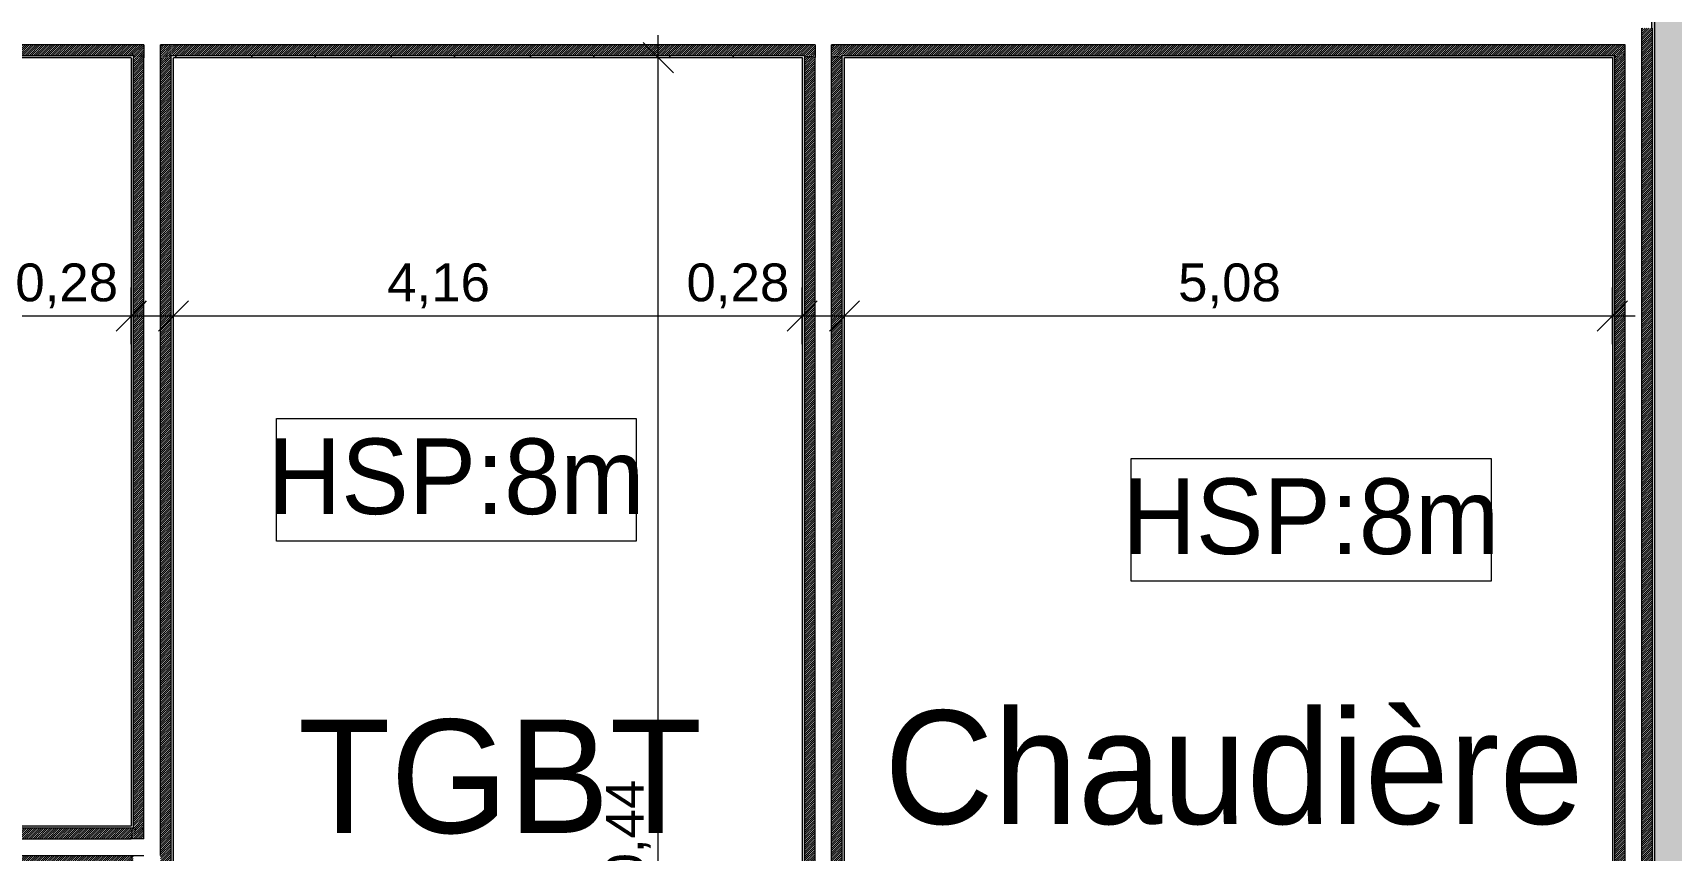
# Model space of a CAD drawing. Header units: millimetres. Extents: x 141848 to 1648660, y -821378 to -151356.
# Drawn here: x 403345 to 414184, y -211416 to -206011 of the extents above; entities that cross this region are included whole.
import ezdxf

# ---------------------------------------------------------------- set-up
doc = ezdxf.new("R2010")
doc.units = ezdxf.units.MM
doc.header["$MEASUREMENT"] = 0
doc.linetypes.add('Wipeout_Contour', pattern=[1000, 0, -1000])
for name, color, linetype in [('Cotations - 1_100', 7, 'Continuous'), ('Hachure', 7, 'Continuous'), ('Sols_ Dalles', 7, 'Continuous')]:
    doc.layers.add(name, color=color, linetype=linetype)
doc.styles.add('STYLE_GENERE_1', font='')
doc.styles.add('STYLE_GENERE_2', font='')
doc.styles.get('STYLE_GENERE_1').set_extended_font_data('Agency FB')
doc.styles.get('STYLE_GENERE_2').set_extended_font_data('Arial')
doc.dimstyles.new('STYLE_GENERE__1', dxfattribs={"dimtxt": 250, "dimasz": 190, "dimexe": 1.25, "dimexo": 0.625, "dimgap": 0, "dimtad": 1, "dimlfac": 0.001, "dimtxsty": 'STYLE_GENERE_2', "dimblk": 'ARROWHEAD_6', "dimblk1": 'ARROWHEAD_6', "dimblk2": 'ARROWHEAD_6', "dimcen": 2.5, "dimse1": 1, "dimse2": 1, "dimclrd": 7, "dimclre": 7, "dimclrt": 7, "dimazin": 3, "dimtfac": 1, "dimtmove": 0, "dimatfit": 3})
doc.dimstyles.new('STYLE_GENERE__2', dxfattribs={"dimtxt": 250, "dimasz": 190, "dimexe": 1.25, "dimexo": 0.625, "dimgap": 0, "dimtad": 1, "dimlfac": 0.001, "dimtxsty": 'STYLE_GENERE_2', "dimblk": 'ARROWHEAD_6', "dimblk1": 'ARROWHEAD_6', "dimblk2": 'ARROWHEAD_6', "dimcen": 2.5, "dimse1": 1, "dimse2": 1, "dimclrd": 7, "dimclre": 7, "dimclrt": 7, "dimazin": 3, "dimtfac": 1, "dimtmove": 0, "dimatfit": 3})
pattern_1 = [(45, (0, 0), (-7.07106781, 7.07106781), [])]
pattern_2 = [(45, (0, 175), (-55.684659, 55.684659), [0, -52.5, 0, -78.75]), (110, (175, 175), (74.000794, 26.934086), [0, -38.5, 0, -66.5])]

# ---------------------------------------------------------------- blocks, each defined once
blk = doc.blocks.new('Dalle_30_2', base_point=(380203, -171996))
at = {"layer": 'Sols_ Dalles', "linetype": 'Continuous', "lineweight": 0, "true_color": 0x2e271c}
blk.add_hatch(color=250, dxfattribs=at).paths.add_polyline_path([(380203, -171996), (380203, -230016), (380203, -260811), (415475, -260811), (415475, -260796), (415475, -258650), (415475, -258011), (415475, -222496), (405655, -222496), (405655, -218296), (415454, -218296), (415454, -204496), (412055, -204496), (412055, -201781), (412055, -189811), (436505, -189811), (436505, -253396), (436505, -253416), (437905, -253416), (437905, -253396), (437905, -188411), (410655, -188411), (410655, -200381), (410655, -205896), (414054, -205896), (414054, -216896), (404255, -216896), (404255, -223896), (414054, -223896), (414054, -258650), (414054, -259411), (382690, -259411), (381560, -259411), (381560, -231416), (381560, -173396), (462926, -173396), (462926, -253416), (464326, -253416), (464326, -171996)])
at = {"layer": 'Sols_ Dalles', "color": 250, "linetype": 'Continuous', "lineweight": 5, "true_color": 0x1f1f1f, "flags": 128}
blk.add_lwpolyline([(437905, -253396), (437905, -188411), (410655, -188411), (410655, -200381), (410655, -205896), (414054, -205896), (414054, -216896), (404255, -216896), (404255, -223896), (414054, -223896), (414054, -258650)], dxfattribs=at)
blk = doc.blocks.new('Mur_182_2', base_point=(404276, -188434))
at = {"color": 254, "linetype": 'Wipeout_Contour', "lineweight": 0, "ltscale": 1815063.947592163}
blk.add_wipeout([(404191, -206176), (404261, -206176), (404261, -206161), (404191, -206161)], dxfattribs=at)
at = {"color": 254, "linetype": 'Wipeout_Contour', "lineweight": 0, "ltscale": 1823625.186963415}
blk.add_wipeout([(403996, -211256), (403996, -211271), (404011, -211271), (404011, -211256)], dxfattribs=at)
at = {"linetype": 'Continuous', "lineweight": 5, "true_color": 0x5f5f5f}
h = blk.add_hatch(dxfattribs=at)
h.set_pattern_fill('Briques_terre_cuite__int_94', color=251, style=0, pattern_type=2)
h.set_pattern_definition(pattern_1)
h.paths.add_polyline_path([(404191, -206176), (404261, -206176), (404261, -206161), (404191, -206161)])
h = blk.add_hatch(dxfattribs=at)
h.set_pattern_fill('Enduit_0002', color=251, style=0, pattern_type=2)
h.set_pattern_definition(pattern_2)
h.paths.add_polyline_path([(403996, -211256), (403996, -211271), (404011, -211271), (404011, -211256)])
at = {"color": 254, "linetype": 'Wipeout_Contour', "lineweight": 0, "ltscale": 1814743.260060637}
blk.add_wipeout([(404081, -206176), (404191, -206176), (404191, -206161), (404081, -206161)], dxfattribs=at)
at = {"color": 254, "linetype": 'Wipeout_Contour', "lineweight": 0, "ltscale": 1824903.924218993}
blk.add_wipeout([(404276, -216616), (404276, -206176), (404261, -206176), (404261, -216616)], dxfattribs=at)
at = {"linetype": 'Continuous', "lineweight": 5, "true_color": 0x5f5f5f}
h = blk.add_hatch(dxfattribs=at)
h.set_pattern_fill('Enduit_0002', color=251, style=0, pattern_type=2)
h.set_pattern_definition(pattern_2)
h.paths.add_polyline_path([(404276, -216616), (404276, -206176), (404261, -206176), (404261, -216616)])
at = {"color": 254, "linetype": 'Wipeout_Contour', "lineweight": 0, "ltscale": 1814422.58392811}
blk.add_wipeout([(404011, -206176), (404081, -206176), (404081, -206161), (404011, -206161)], dxfattribs=at)
at = {"linetype": 'Continuous', "lineweight": 5, "true_color": 0x5f5f5f}
h = blk.add_hatch(dxfattribs=at)
h.set_pattern_fill('Briques_terre_cuite__int_94', color=251, style=0, pattern_type=2)
h.set_pattern_definition(pattern_1)
h.paths.add_polyline_path([(404011, -206176), (404081, -206176), (404081, -206161), (404011, -206161)])
at = {"color": 254, "linetype": 'Wipeout_Contour', "lineweight": 0, "ltscale": 1814666.017556563}
blk.add_wipeout([(404081, -206161), (404191, -206161), (404191, -206091), (404081, -206091)], dxfattribs=at)
at = {"color": 254, "linetype": 'Wipeout_Contour', "lineweight": 0, "ltscale": 1818948.044532359}
blk.add_wipeout([(404011, -211256), (404011, -206176), (403996, -206176), (403996, -211256)], dxfattribs=at)
at = {"linetype": 'Continuous', "lineweight": 5, "true_color": 0x5f5f5f}
h = blk.add_hatch(dxfattribs=at)
h.set_pattern_fill('Enduit_0002', color=251, style=0, pattern_type=2)
h.set_pattern_definition(pattern_2)
h.paths.add_polyline_path([(404011, -211256), (404011, -206176), (403996, -206176), (403996, -211256)])
at = {"color": 254, "linetype": 'Wipeout_Contour', "lineweight": 0, "ltscale": 1824753.283521102}
blk.add_wipeout([(404261, -216616), (404261, -206176), (404191, -206176), (404191, -216616)], dxfattribs=at)
at = {"linetype": 'Continuous', "lineweight": 5, "true_color": 0x5f5f5f}
h = blk.add_hatch(dxfattribs=at)
h.set_pattern_fill('Briques_terre_cuite__int_94', color=251, style=0, pattern_type=2)
h.set_pattern_definition(pattern_1)
h.paths.add_polyline_path([(404261, -216616), (404261, -206176), (404191, -206176), (404191, -216616)])
at = {"color": 7, "linetype": 'Continuous', "lineweight": 5}
for p, q in [((404261, -206176), (404261, -206161)), ((404261, -216616), (404261, -206176))]:
    blk.add_line(p, q, dxfattribs=at)
at = {"color": 7, "linetype": 'Continuous', "lineweight": 5, "flags": 128}
blk.add_lwpolyline([(404276, -216616), (404276, -206176)], dxfattribs=at)
at = {"color": 254, "linetype": 'Wipeout_Contour', "lineweight": 0, "ltscale": 1824340.472831799}
blk.add_wipeout([(404081, -211341), (404081, -211451), (404191, -211451), (404191, -211341)], dxfattribs=at)
at = {"color": 254, "linetype": 'Wipeout_Contour', "lineweight": 0, "ltscale": 1819497.702428551}
blk.add_wipeout([(404191, -211341), (404191, -206176), (404081, -206176), (404081, -211341)], dxfattribs=at)
at = {"color": 7, "linetype": 'Continuous', "lineweight": 5}
for p, q in [((404191, -206161), (404191, -206091)), ((404191, -206176), (404191, -206161)), ((404191, -211341), (404191, -206176)), ((404191, -211451), (404191, -211341))]:
    blk.add_line(p, q, dxfattribs=at)
at = {"color": 254, "linetype": 'Wipeout_Contour', "lineweight": 0, "ltscale": 1823854.616277211}
blk.add_wipeout([(404011, -211271), (404011, -211341), (404081, -211341), (404081, -211271)], dxfattribs=at)
at = {"linetype": 'Continuous', "lineweight": 5, "true_color": 0x5f5f5f}
h = blk.add_hatch(dxfattribs=at)
h.set_pattern_fill('Briques_terre_cuite__int_94', color=251, style=0, pattern_type=2)
h.set_pattern_definition(pattern_1)
h.paths.add_polyline_path([(404011, -211271), (404011, -211341), (404081, -211341), (404081, -211271)])
at = {"color": 7, "linetype": 'Continuous', "lineweight": 5}
blk.add_line((404081, -211341), (404011, -211341), dxfattribs=at)
at = {"color": 254, "linetype": 'Wipeout_Contour', "lineweight": 0, "ltscale": 1819112.98243067}
blk.add_wipeout([(404081, -211271), (404081, -206176), (404011, -206176), (404011, -211271)], dxfattribs=at)
at = {"linetype": 'Continuous', "lineweight": 5, "true_color": 0x5f5f5f}
h = blk.add_hatch(dxfattribs=at)
h.set_pattern_fill('Briques_terre_cuite__int_94', color=251, style=0, pattern_type=2)
h.set_pattern_definition(pattern_1)
h.paths.add_polyline_path([(404081, -211271), (404081, -206176), (404011, -206176), (404011, -211271)])
at = {"color": 7, "linetype": 'Continuous', "lineweight": 5}
for p, q in [((404081, -206091), (404081, -206161)), ((404011, -206161), (404011, -206176)), ((404011, -206176), (404011, -211271)), ((404081, -206161), (404081, -206176)), ((404081, -211271), (404081, -206176)), ((404011, -211271), (403996, -211271)), ((404081, -211341), (404081, -211271))]:
    blk.add_line(p, q, dxfattribs=at)
at = {"color": 7, "linetype": 'Continuous', "lineweight": 5, "flags": 128}
blk.add_lwpolyline([(403996, -206176), (403996, -211256)], dxfattribs=at)
blk = doc.blocks.new('Mur_194_2', base_point=(396575, -205896))
at = {"color": 254, "linetype": 'Wipeout_Contour', "lineweight": 0, "ltscale": 1387204.490828703}
blk.add_wipeout([(413880, -206091), (413990, -206091), (413990, -205981)], dxfattribs=at)
at = {"color": 254, "linetype": 'Wipeout_Contour', "lineweight": 0, "ltscale": 1814271.158337583}
blk.add_wipeout([(403996, -206176), (404011, -206176), (404011, -206161), (403996, -206161)], dxfattribs=at)
at = {"color": 254, "linetype": 'Wipeout_Contour', "lineweight": 0, "ltscale": 1830106.440087574}
blk.add_wipeout([(408435, -206176), (408450, -206176), (408450, -206161), (408435, -206161)], dxfattribs=at)
at = {"color": 254, "linetype": 'Wipeout_Contour', "lineweight": 0, "ltscale": 1386962.164706025}
blk.add_wipeout([(413795, -206176), (413810, -206176), (413810, -206161)], dxfattribs=at)
at = {"linetype": 'Continuous', "lineweight": 5, "true_color": 0x5f5f5f}
h = blk.add_hatch(dxfattribs=at)
h.set_pattern_fill('Enduit_0002', color=251, style=0, pattern_type=2)
h.set_pattern_definition(pattern_2)
h.paths.add_polyline_path([(403996, -206176), (404011, -206176), (404011, -206161), (403996, -206161)])
h = blk.add_hatch(dxfattribs=at)
h.set_pattern_fill('Enduit_0002', color=251, style=0, pattern_type=2)
h.set_pattern_definition(pattern_2)
h.paths.add_polyline_path([(408435, -206176), (408450, -206176), (408450, -206161), (408435, -206161)])
h = blk.add_hatch(dxfattribs=at)
h.set_pattern_fill('Enduit_0002', color=251, style=0, pattern_type=2)
h.set_pattern_definition(pattern_2)
h.paths.add_polyline_path([(413795, -206176), (413810, -206176), (413810, -206161)])
at = {"color": 254, "linetype": 'Wipeout_Contour', "lineweight": 0, "ltscale": 1387056.317942013}
blk.add_wipeout([(413810, -206161), (413880, -206161), (413880, -206091)], dxfattribs=at)
at = {"color": 254, "linetype": 'Wipeout_Contour', "lineweight": 0, "ltscale": 1801547.655244562}
blk.add_wipeout([(396855, -206176), (403996, -206176), (403996, -206161), (396855, -206161)], dxfattribs=at)
at = {"color": 254, "linetype": 'Wipeout_Contour', "lineweight": 0, "ltscale": 1822660.889667464}
blk.add_wipeout([(404276, -206176), (408435, -206176), (408435, -206161), (404276, -206161)], dxfattribs=at)
at = {"linetype": 'Continuous', "lineweight": 5, "true_color": 0x5f5f5f}
h = blk.add_hatch(dxfattribs=at)
h.set_pattern_fill('Briques_terre_cuite__int_94', color=251, style=0, pattern_type=2)
h.set_pattern_definition(pattern_1)
h.paths.add_polyline_path([(413810, -206161), (413880, -206161), (413880, -206091)])
h = blk.add_hatch(dxfattribs=at)
h.set_pattern_fill('Enduit_0002', color=251, style=0, pattern_type=2)
h.set_pattern_definition(pattern_2)
h.paths.add_polyline_path([(396855, -206176), (403996, -206176), (403996, -206161), (396855, -206161)])
h = blk.add_hatch(dxfattribs=at)
h.set_pattern_fill('Enduit_0002', color=251, style=0, pattern_type=2)
h.set_pattern_definition(pattern_2)
h.paths.add_polyline_path([(404276, -206176), (408435, -206176), (408435, -206161), (404276, -206161)])
at = {"color": 254, "linetype": 'Wipeout_Contour', "lineweight": 0, "ltscale": 1387057.448874986}
blk.add_wipeout([(413880, -206091), (413990, -205981), (413880, -205981)], dxfattribs=at)
at = {"color": 254, "linetype": 'Wipeout_Contour', "lineweight": 0, "ltscale": 1815215.388173554}
blk.add_wipeout([(404261, -206176), (404276, -206176), (404276, -206161), (404261, -206161)], dxfattribs=at)
at = {"color": 254, "linetype": 'Wipeout_Contour', "lineweight": 0, "ltscale": 1386942.498742523}
blk.add_wipeout([(413795, -206176), (413810, -206161), (413795, -206161)], dxfattribs=at)
at = {"linetype": 'Continuous', "lineweight": 5, "true_color": 0x5f5f5f}
h = blk.add_hatch(dxfattribs=at)
h.set_pattern_fill('Enduit_0002', color=251, style=0, pattern_type=2)
h.set_pattern_definition(pattern_2)
h.paths.add_polyline_path([(404261, -206176), (404276, -206176), (404276, -206161), (404261, -206161)])
h = blk.add_hatch(dxfattribs=at)
h.set_pattern_fill('Enduit_0002', color=251, style=0, pattern_type=2)
h.set_pattern_definition(pattern_2)
h.paths.add_polyline_path([(413795, -206176), (413810, -206161), (413795, -206161)])
at = {"color": 7, "linetype": 'Continuous', "lineweight": 5}
blk.add_line((413990, -206091), (413990, -205981), dxfattribs=at)
at = {"color": 254, "linetype": 'Wipeout_Contour', "lineweight": 0, "ltscale": 1843426.990759573}
blk.add_wipeout([(410591, -206091), (413880, -206091), (413880, -205981), (410591, -205981)], dxfattribs=at)
at = {"color": 254, "linetype": 'Wipeout_Contour', "lineweight": 0, "ltscale": 1837346.343886641}
blk.add_wipeout([(410481, -206091), (410591, -206091), (410591, -205981), (410481, -205981)], dxfattribs=at)
at = {"color": 254, "linetype": 'Wipeout_Contour', "lineweight": 0, "ltscale": 1840161.250944164}
blk.add_wipeout([(408715, -206176), (413795, -206176), (413795, -206161), (408715, -206161)], dxfattribs=at)
at = {"linetype": 'Continuous', "lineweight": 5, "true_color": 0x5f5f5f}
h = blk.add_hatch(dxfattribs=at)
h.set_pattern_fill('Enduit_0002', color=251, style=0, pattern_type=2)
h.set_pattern_definition(pattern_2)
h.paths.add_polyline_path([(408715, -206176), (413795, -206176), (413795, -206161), (408715, -206161)])
at = {"color": 254, "linetype": 'Wipeout_Contour', "lineweight": 0, "ltscale": 1833843.531959372}
blk.add_wipeout([(408630, -206091), (410481, -206091), (410481, -205981), (408630, -205981)], dxfattribs=at)
at = {"color": 254, "linetype": 'Wipeout_Contour', "lineweight": 0, "ltscale": 1830340.906990468}
blk.add_wipeout([(408520, -206091), (408630, -206091), (408630, -205981), (408520, -205981)], dxfattribs=at)
at = {"color": 254, "linetype": 'Wipeout_Contour', "lineweight": 0, "ltscale": 1386962.900729829}
blk.add_wipeout([(413810, -206161), (413880, -206091), (413810, -206091)], dxfattribs=at)
at = {"color": 254, "linetype": 'Wipeout_Contour', "lineweight": 0, "ltscale": 1831052.784211245}
blk.add_wipeout([(408700, -206176), (408715, -206176), (408715, -206161), (408700, -206161)], dxfattribs=at)
at = {"linetype": 'Continuous', "lineweight": 5, "true_color": 0x5f5f5f}
h = blk.add_hatch(dxfattribs=at)
h.set_pattern_fill('Briques_terre_cuite__int_94', color=251, style=0, pattern_type=2)
h.set_pattern_definition(pattern_1)
h.paths.add_polyline_path([(413810, -206161), (413880, -206091), (413810, -206091)])
h = blk.add_hatch(dxfattribs=at)
h.set_pattern_fill('Enduit_0002', color=251, style=0, pattern_type=2)
h.set_pattern_definition(pattern_2)
h.paths.add_polyline_path([(408700, -206176), (408715, -206176), (408715, -206161), (408700, -206161)])
at = {"color": 7, "linetype": 'Continuous', "lineweight": 5}
blk.add_line((413880, -206161), (413880, -206091), dxfattribs=at)
at = {"color": 254, "linetype": 'Wipeout_Contour', "lineweight": 0, "ltscale": 1822421.480263477}
blk.add_wipeout([(404191, -206091), (408520, -206091), (408520, -205981), (404191, -205981)], dxfattribs=at)
at = {"color": 254, "linetype": 'Wipeout_Contour', "lineweight": 0, "ltscale": 1814502.484488957}
blk.add_wipeout([(404081, -206091), (404191, -206091), (404191, -205981), (404081, -205981)], dxfattribs=at)
at = {"color": 254, "linetype": 'Wipeout_Contour', "lineweight": 0, "ltscale": 1830181.617275079}
blk.add_wipeout([(408450, -206161), (408520, -206161), (408520, -206091), (408450, -206091)], dxfattribs=at)
at = {"color": 254, "linetype": 'Wipeout_Contour', "lineweight": 0, "ltscale": 1840085.140335542}
blk.add_wipeout([(408700, -206161), (413810, -206161), (413810, -206091), (408700, -206091)], dxfattribs=at)
at = {"linetype": 'Continuous', "lineweight": 5, "true_color": 0x5f5f5f}
h = blk.add_hatch(dxfattribs=at)
h.set_pattern_fill('Briques_terre_cuite__int_94', color=251, style=0, pattern_type=2)
h.set_pattern_definition(pattern_1)
h.paths.add_polyline_path([(408450, -206161), (408520, -206161), (408520, -206091), (408450, -206091)])
h = blk.add_hatch(dxfattribs=at)
h.set_pattern_fill('Briques_terre_cuite__int_94', color=251, style=0, pattern_type=2)
h.set_pattern_definition(pattern_1)
h.paths.add_polyline_path([(408700, -206161), (413810, -206161), (413810, -206091), (408700, -206091)])
at = {"color": 7, "linetype": 'Continuous', "lineweight": 5}
for p, q in [((408520, -206091), (408520, -206161)), ((413880, -206091), (413810, -206091)), ((413810, -206176), (413810, -206161))]:
    blk.add_line(p, q, dxfattribs=at)
at = {"color": 254, "linetype": 'Wipeout_Contour', "lineweight": 0, "ltscale": 1801305.67495809}
blk.add_wipeout([(396770, -206091), (404081, -206091), (404081, -205981), (396770, -205981)], dxfattribs=at)
at = {"color": 254, "linetype": 'Wipeout_Contour', "lineweight": 0, "ltscale": 1814345.327771995}
blk.add_wipeout([(404011, -206161), (404081, -206161), (404081, -206091), (404011, -206091)], dxfattribs=at)
at = {"color": 254, "linetype": 'Wipeout_Contour', "lineweight": 0, "ltscale": 1822584.037730479}
blk.add_wipeout([(404261, -206161), (408450, -206161), (408450, -206091), (404261, -206091)], dxfattribs=at)
at = {"color": 254, "linetype": 'Wipeout_Contour', "lineweight": 0, "ltscale": 1830824.443949556}
blk.add_wipeout([(408630, -206161), (408700, -206161), (408700, -206091), (408630, -206091)], dxfattribs=at)
at = {"linetype": 'Continuous', "lineweight": 5, "true_color": 0x5f5f5f}
h = blk.add_hatch(dxfattribs=at)
h.set_pattern_fill('Briques_terre_cuite__int_94', color=251, style=0, pattern_type=2)
h.set_pattern_definition(pattern_1)
h.paths.add_polyline_path([(404011, -206161), (404081, -206161), (404081, -206091), (404011, -206091)])
h = blk.add_hatch(dxfattribs=at)
h.set_pattern_fill('Briques_terre_cuite__int_94', color=251, style=0, pattern_type=2)
h.set_pattern_definition(pattern_1)
h.paths.add_polyline_path([(404261, -206161), (408450, -206161), (408450, -206091), (404261, -206091)])
h = blk.add_hatch(dxfattribs=at)
h.set_pattern_fill('Briques_terre_cuite__int_94', color=251, style=0, pattern_type=2)
h.set_pattern_definition(pattern_1)
h.paths.add_polyline_path([(408630, -206161), (408700, -206161), (408700, -206091), (408630, -206091)])
at = {"color": 7, "linetype": 'Continuous', "lineweight": 5}
for p, q in [((404081, -206091), (404081, -206161)), ((408520, -206091), (408450, -206091)), ((408700, -206091), (408630, -206091)), ((408630, -206161), (408630, -206091)), ((413810, -206091), (408700, -206091)), ((408450, -206161), (408450, -206176)), ((408700, -206176), (408700, -206161)), ((408700, -206161), (413810, -206161))]:
    blk.add_line(p, q, dxfattribs=at)
at = {"color": 7, "linetype": 'Continuous', "lineweight": 5, "flags": 128}
blk.add_lwpolyline([(408715, -206176), (413795, -206176)], dxfattribs=at)
at = {"color": 254, "linetype": 'Wipeout_Contour', "lineweight": 0, "ltscale": 1801469.942947924}
blk.add_wipeout([(396840, -206161), (404011, -206161), (404011, -206091), (396840, -206091)], dxfattribs=at)
at = {"color": 254, "linetype": 'Wipeout_Contour', "lineweight": 0, "ltscale": 1814986.718736872}
blk.add_wipeout([(404191, -206161), (404261, -206161), (404261, -206091), (404191, -206091)], dxfattribs=at)
at = {"linetype": 'Continuous', "lineweight": 5, "true_color": 0x5f5f5f}
h = blk.add_hatch(dxfattribs=at)
h.set_pattern_fill('Briques_terre_cuite__int_94', color=251, style=0, pattern_type=2)
h.set_pattern_definition(pattern_1)
h.paths.add_polyline_path([(396840, -206161), (404011, -206161), (404011, -206091), (396840, -206091)])
h = blk.add_hatch(dxfattribs=at)
h.set_pattern_fill('Briques_terre_cuite__int_94', color=251, style=0, pattern_type=2)
h.set_pattern_definition(pattern_1)
h.paths.add_polyline_path([(404191, -206161), (404261, -206161), (404261, -206091), (404191, -206091)])
at = {"color": 7, "linetype": 'Continuous', "lineweight": 5}
for p, q in [((404011, -206091), (396840, -206091)), ((404081, -206091), (404011, -206091)), ((404261, -206091), (404191, -206091)), ((404191, -206161), (404191, -206091)), ((408450, -206091), (404261, -206091)), ((396840, -206161), (404011, -206161)), ((404011, -206161), (404011, -206176)), ((404261, -206176), (404261, -206161)), ((404261, -206161), (408450, -206161))]:
    blk.add_line(p, q, dxfattribs=at)
at = {"color": 7, "linetype": 'Continuous', "lineweight": 5, "flags": 128}
for points in [[(396855, -206176), (403996, -206176)], [(404276, -206176), (408435, -206176)]]:
    blk.add_lwpolyline(points, dxfattribs=at)
blk = doc.blocks.new('Mur_195_2', base_point=(414075, -205896))
at = {"color": 254, "linetype": 'Wipeout_Contour', "lineweight": 0, "ltscale": 1859735.404639418}
blk.add_wipeout([(414060, -205911), (414060, -216881), (414075, -216881), (414075, -205911)], dxfattribs=at)
at = {"color": 254, "linetype": 'Wipeout_Contour', "lineweight": 0, "ltscale": 1858781.727502829}
blk.add_wipeout([(413795, -206176), (413795, -216616), (413810, -216616), (413810, -206176)], dxfattribs=at)
at = {"linetype": 'Continuous', "lineweight": 5, "true_color": 0x5f5f5f}
h = blk.add_hatch(dxfattribs=at)
h.set_pattern_fill('Enduit_0002', color=251, style=0, pattern_type=2)
h.set_pattern_definition(pattern_2)
h.paths.add_polyline_path([(414060, -205911), (414060, -216881), (414075, -216881), (414075, -205911)])
h = blk.add_hatch(dxfattribs=at)
h.set_pattern_fill('Enduit_0002', color=251, style=0, pattern_type=2)
h.set_pattern_definition(pattern_2)
h.paths.add_polyline_path([(413795, -206176), (413795, -216616), (413810, -216616), (413810, -206176)])
at = {"color": 254, "linetype": 'Wipeout_Contour', "lineweight": 0, "ltscale": 1859581.398337927}
blk.add_wipeout([(413990, -205981), (413990, -216811), (414060, -216811), (414060, -205981)], dxfattribs=at)
at = {"linetype": 'Continuous', "lineweight": 5, "true_color": 0x5f5f5f}
h = blk.add_hatch(dxfattribs=at)
h.set_pattern_fill('Briques_terre_cuite__int_94', color=251, style=0, pattern_type=2)
h.set_pattern_definition(pattern_1)
h.paths.add_polyline_path([(413990, -205981), (413990, -216811), (414060, -216811), (414060, -205981)])
at = {"color": 7, "linetype": 'Continuous', "lineweight": 5}
blk.add_line((414060, -216811), (414060, -205981), dxfattribs=at)
at = {"color": 7, "linetype": 'Continuous', "lineweight": 5, "flags": 128}
blk.add_lwpolyline([(414075, -216896), (414075, -205911)], dxfattribs=at)
at = {"color": 254, "linetype": 'Wipeout_Contour', "lineweight": 0, "ltscale": 1859256.7661639}
blk.add_wipeout([(413880, -206091), (413880, -216701), (413990, -216701), (413990, -206091)], dxfattribs=at)
at = {"color": 7, "linetype": 'Continuous', "lineweight": 5}
for p, q in [((413990, -206091), (413990, -205981)), ((413990, -216701), (413990, -206091))]:
    blk.add_line(p, q, dxfattribs=at)
at = {"color": 254, "linetype": 'Wipeout_Contour', "lineweight": 0, "ltscale": 1858933.651077653}
blk.add_wipeout([(413810, -206161), (413810, -216631), (413880, -216631), (413880, -206161)], dxfattribs=at)
at = {"linetype": 'Continuous', "lineweight": 5, "true_color": 0x5f5f5f}
h = blk.add_hatch(dxfattribs=at)
h.set_pattern_fill('Briques_terre_cuite__int_94', color=251, style=0, pattern_type=2)
h.set_pattern_definition(pattern_1)
h.paths.add_polyline_path([(413810, -206161), (413810, -216631), (413880, -216631), (413880, -206161)])
at = {"color": 7, "linetype": 'Continuous', "lineweight": 5}
for p, q in [((413880, -206161), (413880, -206091)), ((413810, -206176), (413810, -206161)), ((413810, -206176), (413810, -216631)), ((413880, -216631), (413880, -206161))]:
    blk.add_line(p, q, dxfattribs=at)
at = {"color": 7, "linetype": 'Continuous', "lineweight": 5, "flags": 128}
blk.add_lwpolyline([(413795, -206176), (413795, -216616)], dxfattribs=at)
blk = doc.blocks.new('Mur_198_2', base_point=(408575, -205896))
at = {"color": 254, "linetype": 'Wipeout_Contour', "lineweight": 0, "ltscale": 1830901.004739322}
blk.add_wipeout([(408630, -206176), (408700, -206176), (408700, -206161), (408630, -206161)], dxfattribs=at)
at = {"linetype": 'Continuous', "lineweight": 5, "true_color": 0x5f5f5f}
h = blk.add_hatch(dxfattribs=at)
h.set_pattern_fill('Briques_terre_cuite__int_94', color=251, style=0, pattern_type=2)
h.set_pattern_definition(pattern_1)
h.paths.add_polyline_path([(408630, -206176), (408700, -206176), (408700, -206161), (408630, -206161)])
at = {"color": 254, "linetype": 'Wipeout_Contour', "lineweight": 0, "ltscale": 1830579.599294878}
blk.add_wipeout([(408520, -206176), (408630, -206176), (408630, -206161), (408520, -206161)], dxfattribs=at)
at = {"color": 254, "linetype": 'Wipeout_Contour', "lineweight": 0, "ltscale": 1840658.393346209}
blk.add_wipeout([(408715, -216616), (408715, -206176), (408700, -206176), (408700, -216616)], dxfattribs=at)
at = {"linetype": 'Continuous', "lineweight": 5, "true_color": 0x5f5f5f}
h = blk.add_hatch(dxfattribs=at)
h.set_pattern_fill('Enduit_0002', color=251, style=0, pattern_type=2)
h.set_pattern_definition(pattern_2)
h.paths.add_polyline_path([(408715, -216616), (408715, -206176), (408700, -206176), (408700, -216616)])
at = {"color": 254, "linetype": 'Wipeout_Contour', "lineweight": 0, "ltscale": 1830258.204955384}
blk.add_wipeout([(408450, -206176), (408520, -206176), (408520, -206161), (408450, -206161)], dxfattribs=at)
at = {"linetype": 'Continuous', "lineweight": 5, "true_color": 0x5f5f5f}
h = blk.add_hatch(dxfattribs=at)
h.set_pattern_fill('Briques_terre_cuite__int_94', color=251, style=0, pattern_type=2)
h.set_pattern_definition(pattern_1)
h.paths.add_polyline_path([(408450, -206176), (408520, -206176), (408520, -206161), (408450, -206161)])
at = {"color": 254, "linetype": 'Wipeout_Contour', "lineweight": 0, "ltscale": 1830503.025061442}
blk.add_wipeout([(408520, -206161), (408630, -206161), (408630, -206091), (408520, -206091)], dxfattribs=at)
at = {"color": 254, "linetype": 'Wipeout_Contour', "lineweight": 0, "ltscale": 1839716.964726168}
blk.add_wipeout([(408435, -206176), (408435, -216616), (408450, -216616), (408450, -206176)], dxfattribs=at)
at = {"linetype": 'Continuous', "lineweight": 5, "true_color": 0x5f5f5f}
h = blk.add_hatch(dxfattribs=at)
h.set_pattern_fill('Enduit_0002', color=251, style=0, pattern_type=2)
h.set_pattern_definition(pattern_2)
h.paths.add_polyline_path([(408435, -206176), (408435, -216616), (408450, -216616), (408450, -206176)])
at = {"color": 254, "linetype": 'Wipeout_Contour', "lineweight": 0, "ltscale": 1840507.401953181}
blk.add_wipeout([(408700, -216616), (408700, -206176), (408630, -206176), (408630, -216616)], dxfattribs=at)
at = {"linetype": 'Continuous', "lineweight": 5, "true_color": 0x5f5f5f}
h = blk.add_hatch(dxfattribs=at)
h.set_pattern_fill('Briques_terre_cuite__int_94', color=251, style=0, pattern_type=2)
h.set_pattern_definition(pattern_1)
h.paths.add_polyline_path([(408700, -216616), (408700, -206176), (408630, -206176), (408630, -216616)])
at = {"color": 7, "linetype": 'Continuous', "lineweight": 5}
for p, q in [((408700, -206176), (408700, -206161)), ((408700, -216616), (408700, -206176))]:
    blk.add_line(p, q, dxfattribs=at)
at = {"color": 7, "linetype": 'Continuous', "lineweight": 5, "flags": 128}
blk.add_lwpolyline([(408715, -216616), (408715, -206176)], dxfattribs=at)
at = {"color": 254, "linetype": 'Wipeout_Contour', "lineweight": 0, "ltscale": 1840187.665729951}
blk.add_wipeout([(408630, -216616), (408630, -206176), (408520, -206176), (408520, -216616)], dxfattribs=at)
at = {"color": 7, "linetype": 'Continuous', "lineweight": 5}
for p, q in [((408630, -206161), (408630, -206091)), ((408630, -206176), (408630, -206161)), ((408630, -216616), (408630, -206176))]:
    blk.add_line(p, q, dxfattribs=at)
at = {"color": 254, "linetype": 'Wipeout_Contour', "lineweight": 0, "ltscale": 1839867.941001851}
blk.add_wipeout([(408520, -216616), (408520, -206176), (408450, -206176), (408450, -216616)], dxfattribs=at)
at = {"linetype": 'Continuous', "lineweight": 5, "true_color": 0x5f5f5f}
h = blk.add_hatch(dxfattribs=at)
h.set_pattern_fill('Briques_terre_cuite__int_94', color=251, style=0, pattern_type=2)
h.set_pattern_definition(pattern_1)
h.paths.add_polyline_path([(408520, -216616), (408520, -206176), (408450, -206176), (408450, -216616)])
at = {"color": 7, "linetype": 'Continuous', "lineweight": 5}
for p, q in [((408520, -206091), (408520, -206161)), ((408450, -206161), (408450, -206176)), ((408450, -206176), (408450, -216616)), ((408520, -206161), (408520, -206176)), ((408520, -216616), (408520, -206176))]:
    blk.add_line(p, q, dxfattribs=at)
at = {"color": 7, "linetype": 'Continuous', "lineweight": 5, "flags": 128}
blk.add_lwpolyline([(408435, -206176), (408435, -216616)], dxfattribs=at)
blk = doc.blocks.new('Mur_199_2', base_point=(404276, -211396))
at = {"color": 254, "linetype": 'Wipeout_Contour', "lineweight": 0, "ltscale": 1798390.532274812}
blk.add_wipeout([(396855, -211341), (396855, -211271), (396840, -211271), (396840, -211341)], dxfattribs=at)
at = {"color": 254, "linetype": 'Wipeout_Contour', "lineweight": 0, "ltscale": 1824037.77991171}
blk.add_wipeout([(403996, -211451), (403996, -211521), (404011, -211521), (404011, -211451)], dxfattribs=at)
at = {"linetype": 'Continuous', "lineweight": 5, "true_color": 0x5f5f5f}
h = blk.add_hatch(dxfattribs=at)
h.set_pattern_fill('Briques_terre_cuite__int_94', color=251, style=0, pattern_type=2)
h.set_pattern_definition(pattern_1)
h.paths.add_polyline_path([(396855, -211341), (396855, -211271), (396840, -211271), (396840, -211341)])
h = blk.add_hatch(dxfattribs=at)
h.set_pattern_fill('Briques_terre_cuite__int_94', color=251, style=0, pattern_type=2)
h.set_pattern_definition(pattern_1)
h.paths.add_polyline_path([(403996, -211451), (403996, -211521), (404011, -211521), (404011, -211451)])
at = {"color": 254, "linetype": 'Wipeout_Contour', "lineweight": 0, "ltscale": 1798559.762360394}
blk.add_wipeout([(396855, -211451), (396855, -211341), (396840, -211341), (396840, -211451)], dxfattribs=at)
at = {"color": 254, "linetype": 'Wipeout_Contour', "lineweight": 0, "ltscale": 1823870.855199742}
blk.add_wipeout([(403996, -211341), (403996, -211451), (404011, -211451), (404011, -211341)], dxfattribs=at)
at = {"color": 254, "linetype": 'Wipeout_Contour', "lineweight": 0, "ltscale": 1823703.973803495}
blk.add_wipeout([(403996, -211271), (403996, -211341), (404011, -211341), (404011, -211271)], dxfattribs=at)
at = {"color": 254, "linetype": 'Wipeout_Contour', "lineweight": 0, "ltscale": 1798729.036029094}
blk.add_wipeout([(396855, -211521), (396855, -211451), (396840, -211451), (396840, -211521)], dxfattribs=at)
at = {"linetype": 'Continuous', "lineweight": 5, "true_color": 0x5f5f5f}
h = blk.add_hatch(dxfattribs=at)
h.set_pattern_fill('Briques_terre_cuite__int_94', color=251, style=0, pattern_type=2)
h.set_pattern_definition(pattern_1)
h.paths.add_polyline_path([(403996, -211271), (403996, -211341), (404011, -211341), (404011, -211271)])
h = blk.add_hatch(dxfattribs=at)
h.set_pattern_fill('Briques_terre_cuite__int_94', color=251, style=0, pattern_type=2)
h.set_pattern_definition(pattern_1)
h.paths.add_polyline_path([(396855, -211521), (396855, -211451), (396840, -211451), (396840, -211521)])
at = {"color": 254, "linetype": 'Wipeout_Contour', "lineweight": 0, "ltscale": 1798409.725094299}
blk.add_wipeout([(396840, -211451), (396840, -211341), (396770, -211341), (396770, -211451)], dxfattribs=at)
at = {"color": 254, "linetype": 'Wipeout_Contour', "lineweight": 0, "ltscale": 1810967.866572908}
blk.add_wipeout([(403996, -211256), (396855, -211256), (396855, -211271), (403996, -211271)], dxfattribs=at)
at = {"color": 254, "linetype": 'Wipeout_Contour', "lineweight": 0, "ltscale": 1824021.483892067}
blk.add_wipeout([(404011, -211341), (404011, -211451), (404081, -211451), (404081, -211341)], dxfattribs=at)
at = {"color": 254, "linetype": 'Wipeout_Contour', "lineweight": 0, "ltscale": 1811462.761242797}
blk.add_wipeout([(396855, -211536), (403996, -211536), (403996, -211521), (396855, -211521)], dxfattribs=at)
at = {"linetype": 'Continuous', "lineweight": 5, "true_color": 0x5f5f5f}
h = blk.add_hatch(dxfattribs=at)
h.set_pattern_fill('Enduit_0002', color=251, style=0, pattern_type=2)
h.set_pattern_definition(pattern_2)
h.paths.add_polyline_path([(403996, -211256), (396855, -211256), (396855, -211271), (403996, -211271)])
h = blk.add_hatch(dxfattribs=at)
h.set_pattern_fill('Enduit_0002', color=251, style=0, pattern_type=2)
h.set_pattern_definition(pattern_2)
h.paths.add_polyline_path([(396855, -211536), (403996, -211536), (403996, -211521), (396855, -211521)])
at = {"color": 254, "linetype": 'Wipeout_Contour', "lineweight": 0, "ltscale": 1811383.362768655}
blk.add_wipeout([(396855, -211521), (403996, -211521), (403996, -211451), (396855, -211451)], dxfattribs=at)
at = {"linetype": 'Continuous', "lineweight": 5, "true_color": 0x5f5f5f}
h = blk.add_hatch(dxfattribs=at)
h.set_pattern_fill('Briques_terre_cuite__int_94', color=251, style=0, pattern_type=2)
h.set_pattern_definition(pattern_1)
h.paths.add_polyline_path([(396855, -211521), (403996, -211521), (403996, -211451), (396855, -211451)])
at = {"color": 7, "linetype": 'Continuous', "lineweight": 5}
for p, q in [((396840, -211521), (396855, -211521)), ((396855, -211521), (403996, -211521)), ((403996, -211521), (404011, -211521))]:
    blk.add_line(p, q, dxfattribs=at)
at = {"color": 7, "linetype": 'Continuous', "lineweight": 5, "flags": 128}
blk.add_lwpolyline([(396855, -211536), (403996, -211536)], dxfattribs=at)
at = {"color": 254, "linetype": 'Wipeout_Contour', "lineweight": 0, "ltscale": 1811215.263606972}
blk.add_wipeout([(396855, -211451), (403996, -211451), (403996, -211341), (396855, -211341)], dxfattribs=at)
at = {"color": 7, "linetype": 'Continuous', "lineweight": 5}
for p, q in [((396770, -211451), (396840, -211451)), ((396840, -211451), (396855, -211451)), ((396855, -211451), (403996, -211451)), ((403996, -211451), (404011, -211451)), ((404011, -211451), (404081, -211451))]:
    blk.add_line(p, q, dxfattribs=at)
at = {"color": 254, "linetype": 'Wipeout_Contour', "lineweight": 0, "ltscale": 1811047.207894712}
blk.add_wipeout([(396855, -211341), (403996, -211341), (403996, -211271), (396855, -211271)], dxfattribs=at)
at = {"linetype": 'Continuous', "lineweight": 5, "true_color": 0x5f5f5f}
h = blk.add_hatch(dxfattribs=at)
h.set_pattern_fill('Briques_terre_cuite__int_94', color=251, style=0, pattern_type=2)
h.set_pattern_definition(pattern_1)
h.paths.add_polyline_path([(396855, -211341), (403996, -211341), (403996, -211271), (396855, -211271)])
at = {"color": 7, "linetype": 'Continuous', "lineweight": 5}
for p, q in [((396840, -211341), (396770, -211341)), ((396855, -211271), (396840, -211271)), ((396855, -211341), (396840, -211341)), ((403996, -211271), (396855, -211271)), ((396855, -211341), (403996, -211341)), ((404011, -211271), (403996, -211271)), ((404011, -211341), (403996, -211341)), ((404081, -211341), (404011, -211341))]:
    blk.add_line(p, q, dxfattribs=at)
at = {"color": 7, "linetype": 'Continuous', "lineweight": 5, "flags": 128}
blk.add_lwpolyline([(403996, -211256), (396855, -211256)], dxfattribs=at)
blk = doc.blocks.new('*D999')
at = {"layer": 'Cotations - 1_100', "color": 7, "linetype": 'Continuous', "lineweight": 5}
for p, q in [((396855, -208070), (396855, -207695)), ((403996, -208070), (403996, -207695)), ((396955, -207783), (396755, -207983)), ((396855, -207883), (403996, -207883)), ((404096, -207783), (403896, -207983))]:
    blk.add_line(p, q, dxfattribs=at)
at = {"layer": 'Cotations - 1_100', "color": 7, "lineweight": 5, "char_height": 250, "attachment_point": 7, "style": 'STYLE_GENERE_2'}
for s, insert in [('\\A1;{\\pql;\\fArial|b0|i0|c0|p38;7,14}', (399760, -207833)), ('\\A1;{\\pql;\\fArial|b0|i0|c0|p38;0,28}', (403230, -207833))]:
    blk.add_mtext(s, dxfattribs=dict(at, insert=insert))
blk = doc.blocks.new('ARROWHEAD_6')
at = {"color": 0, "linetype": 'Continuous', "lineweight": 0}
for p, q in [((0, 0), (-1, 0)), ((-0.5, -0.5), (0.5, 0.5))]:
    blk.add_line(p, q, dxfattribs=at)
blk = doc.blocks.new('*D1000')
at = {"layer": 'Cotations - 1_100', "color": 7, "linetype": 'Continuous', "lineweight": 5}
for p, q in [((403996, -208070), (403996, -207695)), ((404276, -208070), (404276, -207695)), ((404096, -207783), (403896, -207983)), ((403996, -207883), (404276, -207883)), ((404376, -207783), (404176, -207983))]:
    blk.add_line(p, q, dxfattribs=at)
blk = doc.blocks.new('*D1001')
at = {"layer": 'Cotations - 1_100', "color": 7, "linetype": 'Continuous', "lineweight": 5}
for p, q in [((404276, -208070), (404276, -207695)), ((408435, -208070), (408435, -207695)), ((404376, -207783), (404176, -207983)), ((404276, -207883), (408435, -207883)), ((408535, -207783), (408335, -207983))]:
    blk.add_line(p, q, dxfattribs=at)
at = {"layer": 'Cotations - 1_100', "color": 7, "lineweight": 5, "char_height": 250, "attachment_point": 7, "style": 'STYLE_GENERE_2'}
for s, insert in [('\\A1;{\\pql;\\fArial|b0|i0|c0|p38;4,16}', (405690, -207833)), ('\\A1;{\\pql;\\fArial|b0|i0|c0|p38;0,28}', (407670, -207833))]:
    blk.add_mtext(s, dxfattribs=dict(at, insert=insert))
blk = doc.blocks.new('*D1002')
at = {"layer": 'Cotations - 1_100', "color": 7, "linetype": 'Continuous', "lineweight": 5}
for p, q in [((408435, -208070), (408435, -207695)), ((408715, -208070), (408715, -207695)), ((408535, -207783), (408335, -207983)), ((408435, -207883), (408715, -207883)), ((408815, -207783), (408615, -207983))]:
    blk.add_line(p, q, dxfattribs=at)
blk = doc.blocks.new('*D1003')
at = {"layer": 'Cotations - 1_100', "color": 7, "linetype": 'Continuous', "lineweight": 5}
for p, q in [((408715, -208070), (408715, -207695)), ((413795, -208070), (413795, -207695)), ((408815, -207783), (408615, -207983)), ((408715, -207883), (413795, -207883)), ((413695, -207983), (413895, -207783)), ((413795, -207883), (413945, -207883))]:
    blk.add_line(p, q, dxfattribs=at)
at = {"layer": 'Cotations - 1_100', "color": 7, "lineweight": 5, "insert": (410922, -207833), "char_height": 250, "attachment_point": 7, "style": 'STYLE_GENERE_2'}
blk.add_mtext('\\A1;{\\pql;\\fArial|b0|i0|c0|p38;5,08}', dxfattribs=at)
blk = doc.blocks.new('*D1013')
at = {"layer": 'Cotations - 1_100', "color": 7, "linetype": 'Continuous', "lineweight": 5}
for p, q in [((396855, -212920), (396855, -212545)), ((403996, -212920), (403996, -212545)), ((396955, -212633), (396755, -212833)), ((404096, -212633), (403896, -212833)), ((396855, -212733), (403996, -212733))]:
    blk.add_line(p, q, dxfattribs=at)
at = {"layer": 'Cotations - 1_100', "color": 7, "lineweight": 5, "char_height": 250, "attachment_point": 7, "style": 'STYLE_GENERE_2'}
for s, insert in [('\\A1;{\\pql;\\fArial|b0|i0|c0|p38;7,14}', (399760, -212683)), ('\\A1;{\\pql;\\fArial|b0|i0|c0|p38;0,28}', (403230, -212683))]:
    blk.add_mtext(s, dxfattribs=dict(at, insert=insert))
blk = doc.blocks.new('*D1014')
at = {"layer": 'Cotations - 1_100', "color": 7, "linetype": 'Continuous', "lineweight": 5}
for p, q in [((403996, -212920), (403996, -212545)), ((404276, -212920), (404276, -212545)), ((404096, -212633), (403896, -212833)), ((404376, -212633), (404176, -212833)), ((403996, -212733), (404276, -212733))]:
    blk.add_line(p, q, dxfattribs=at)
blk = doc.blocks.new('*D1015')
at = {"layer": 'Cotations - 1_100', "color": 7, "linetype": 'Continuous', "lineweight": 5}
for p, q in [((404276, -212920), (404276, -212545)), ((408435, -212920), (408435, -212545)), ((404376, -212633), (404176, -212833)), ((408535, -212633), (408335, -212833)), ((404276, -212733), (408435, -212733))]:
    blk.add_line(p, q, dxfattribs=at)
at = {"layer": 'Cotations - 1_100', "color": 7, "lineweight": 5, "char_height": 250, "attachment_point": 7, "style": 'STYLE_GENERE_2'}
for s, insert in [('\\A1;{\\pql;\\fArial|b0|i0|c0|p38;4,16}', (405690, -212683)), ('\\A1;{\\pql;\\fArial|b0|i0|c0|p38;0,28}', (407670, -212683))]:
    blk.add_mtext(s, dxfattribs=dict(at, insert=insert))
blk = doc.blocks.new('*D1016')
at = {"layer": 'Cotations - 1_100', "color": 7, "linetype": 'Continuous', "lineweight": 5}
for p, q in [((408435, -212920), (408435, -212545)), ((408715, -212920), (408715, -212545)), ((408535, -212633), (408335, -212833)), ((408815, -212633), (408615, -212833)), ((408435, -212733), (408715, -212733))]:
    blk.add_line(p, q, dxfattribs=at)
blk = doc.blocks.new('*D1017')
at = {"layer": 'Cotations - 1_100', "color": 7, "linetype": 'Continuous', "lineweight": 5}
for p, q in [((408715, -212920), (408715, -212545)), ((413795, -212920), (413795, -212545)), ((408815, -212633), (408615, -212833)), ((413695, -212833), (413895, -212633)), ((408715, -212733), (413795, -212733)), ((413795, -212733), (413945, -212733))]:
    blk.add_line(p, q, dxfattribs=at)
at = {"layer": 'Cotations - 1_100', "color": 7, "lineweight": 5, "insert": (410922, -212683), "char_height": 250, "attachment_point": 7, "style": 'STYLE_GENERE_2'}
blk.add_mtext('\\A1;{\\pql;\\fArial|b0|i0|c0|p38;5,08}', dxfattribs=at)
blk = doc.blocks.new('*D1020')
at = {"layer": 'Cotations - 1_100', "color": 7, "linetype": 'Continuous', "lineweight": 5}
for p, q in [((402346, -206076), (402546, -206276)), ((402634, -206176), (402259, -206176)), ((402446, -211256), (402446, -206176)), ((402346, -211156), (402546, -211356)), ((402634, -211256), (402259, -211256))]:
    blk.add_line(p, q, dxfattribs=at)
at = {"layer": 'Cotations - 1_100', "color": 7, "lineweight": 5, "char_height": 250, "attachment_point": 7, "rotation": 90, "style": 'STYLE_GENERE_2'}
for s, insert in [('\\A1;{\\pql;\\fArial|b0|i0|c0|p38;0,28}', (402396, -206941)), ('\\A1;{\\pql;\\fArial|b0|i0|c0|p38;5,08}', (402396, -209381))]:
    blk.add_mtext(s, dxfattribs=dict(at, insert=insert))
blk = doc.blocks.new('*D1021')
at = {"layer": 'Cotations - 1_100', "color": 7, "linetype": 'Continuous', "lineweight": 5}
for p, q in [((402346, -205796), (402546, -205996)), ((402634, -205896), (402259, -205896)), ((402446, -206176), (402446, -205896)), ((402346, -206076), (402546, -206276)), ((402634, -206176), (402259, -206176))]:
    blk.add_line(p, q, dxfattribs=at)
blk = doc.blocks.new('*D1027')
at = {"layer": 'Cotations - 1_100', "color": 7, "linetype": 'Continuous', "lineweight": 5}
for p, q in [((407483, -206176), (407483, -206026)), ((407583, -206276), (407383, -206076)), ((407671, -206176), (407296, -206176)), ((407483, -216616), (407483, -206176)), ((407383, -216516), (407583, -216716)), ((407671, -216616), (407296, -216616)), ((407483, -216766), (407483, -216616))]:
    blk.add_line(p, q, dxfattribs=at)
at = {"layer": 'Cotations - 1_100', "color": 7, "lineweight": 5, "insert": (407433, -211823), "char_height": 250, "attachment_point": 7, "rotation": 90, "style": 'STYLE_GENERE_2'}
blk.add_mtext('\\A1;{\\pql;\\fArial|b0|i0|c0|p38;10,44}', dxfattribs=at)

msp = doc.modelspace()

# ---------------------------------------------------------------- linework, layer by layer
at = {"layer": 'Hachure', "color": 7, "linetype": 'Continuous', "lineweight": 5, "flags": 128}
msp.add_lwpolyline([(410611.311, -208826.02), (412991.856, -208826.02), (412991.856, -209636.835), (410611.311, -209636.835)], close=True, dxfattribs=at)

# ---------------------------------------------------------------- block references
at = {"layer": 'Sols_ Dalles', "color": 250, "linetype": 'Continuous', "lineweight": 5, "true_color": 0x1f1f1f}
msp.add_blockref('Dalle_30_2', (380202.952, -171995.57), dxfattribs=at)

# ---------------------------------------------------------------- texts
at = {"layer": 'Hachure', "color": 250, "linetype": 'Continuous', "lineweight": 5, "true_color": 0x1f1f1f, "attachment_point": 5, "style": 'STYLE_GENERE_1'}
for s, insert, char_height in [('\\A1;{\\pqc;\\fAgency FB|b0|i0|c0|p34;HSP:8m}', (411801.583, -209211.155), 500), ('\\A1;{\\pqc;\\fAgency FB|b0|i0|c0|p34;C\\fAgency FB|b0|i0|c0|p34;haudière}', (411291.35, -210871.995), 750), ('\\A1;{\\pqc;\\fAgency FB|b0|i0|c0|p34;TGBT}', (406436.03, -210931.768), 750)]:
    msp.add_mtext(s, dxfattribs=dict(at, insert=insert, char_height=char_height))

# ---------------------------------------------------------------- next in the draw order: block references
at = {"color": 7, "lineweight": 5}
msp.add_blockref('Mur_182_2', (404275.553, -188433.997), dxfattribs=at)

# ---------------------------------------------------------------- next in the draw order: linework, layer by layer
at = {"layer": 'Hachure', "color": 7, "linetype": 'Continuous', "lineweight": 5, "flags": 128}
msp.add_lwpolyline([(404957.231, -208561.938), (407337.776, -208561.938), (407337.776, -209372.753), (404957.231, -209372.753)], close=True, dxfattribs=at)

# ---------------------------------------------------------------- next in the draw order: block references
at = {"color": 7, "lineweight": 5}
for name, p in [('Mur_194_2', (396575.061, -205895.57)), ('Mur_199_2', (404275.553, -211395.57))]:
    msp.add_blockref(name, p, dxfattribs=at)

# ---------------------------------------------------------------- next in the draw order: texts
at = {"layer": 'Hachure', "color": 250, "linetype": 'Continuous', "lineweight": 5, "true_color": 0x1f1f1f, "insert": (406147.503, -208947.073), "char_height": 500, "attachment_point": 5, "style": 'STYLE_GENERE_1'}
msp.add_mtext('\\A1;{\\pqc;\\fAgency FB|b0|i0|c0|p34;HSP:8m}', dxfattribs=at)

# ---------------------------------------------------------------- next in the draw order: dimensions: what is measured, and where the dimension line sits
at = {"layer": 'Cotations - 1_100', "color": 7, "linetype": 'Continuous', "lineweight": 5}
dim = msp.add_linear_dim(base=(404275.553, -207882.706), p1=(403995.553, -209914.784), p2=(404275.553, -209914.784), dimstyle='STYLE_GENERE__1', dxfattribs=at)
dim.commit()
dim.dimension.update_dxf_attribs({"geometry": '*D1000', "text_midpoint": (403555.114, -207707.706), "dimtype": 160})

# ---------------------------------------------------------------- next in the draw order: block references
at = {"color": 7, "lineweight": 5}
for name, p in [('Mur_195_2', (414074.561, -205895.57)), ('Mur_198_2', (408575.061, -205895.57))]:
    msp.add_blockref(name, p, dxfattribs=at)

# ---------------------------------------------------------------- next in the draw order: dimensions: what is measured, and where the dimension line sits
at = {"layer": 'Cotations - 1_100', "color": 7, "linetype": 'Continuous', "lineweight": 5}
for base, p1, p2, picture, middle in [((402446.192, -205895.57), (403995.553, -206175.57), (403995.553, -205895.57), '*D1021', (402271.192, -206616.009)), ((407483.214, -206175.57), (404275.553, -216615.57), (404275.553, -206175.57), '*D1027', (407308.214, -211402.998)), ((402446.192, -206175.57), (400425.307, -211255.57), (403995.553, -206175.57), '*D1020', (402271.192, -209056.009))]:
    dim = msp.add_linear_dim(base=base, p1=p1, p2=p2, angle=90, dimstyle='STYLE_GENERE__2', dxfattribs=at)
    dim.commit()
    dim.dimension.update_dxf_attribs({"geometry": picture, "text_midpoint": middle, "dimtype": 160, "text_rotation": 90})
for base, p1, p2, picture, middle in [((403995.553, -207882.706), (396855.061, -211395.57), (403995.553, -209914.784), '*D999', (400084.868, -207707.706)), ((403995.553, -212732.894), (396855.061, -216615.57), (403995.553, -209914.784), '*D1013', (400084.868, -212557.894)), ((404275.553, -212732.894), (403995.553, -209914.784), (404275.553, -209914.784), '*D1014', (403555.114, -212557.894))]:
    dim = msp.add_linear_dim(base=base, p1=p1, p2=p2, dimstyle='STYLE_GENERE__1', dxfattribs=at)
    dim.commit()
    dim.dimension.update_dxf_attribs({"geometry": picture, "text_midpoint": middle, "dimtype": 160})

# ---------------------------------------------------------------- next in the draw order: dimensions: what is measured, and where the dimension line sits
for base, p1, p2, picture, middle in [((413794.561, -207882.706), (408715.061, -211395.57), (413794.561, -206175.57), '*D1003', (411246.945, -207707.706)), ((408435.061, -207882.706), (404275.553, -209914.784), (408435.061, -211395.57), '*D1001', (406014.868, -207707.706)), ((408715.061, -207882.706), (408435.061, -211395.57), (408715.061, -211395.57), '*D1002', (407994.622, -207707.706)), ((408435.061, -212732.894), (404275.553, -209914.784), (408435.061, -211395.57), '*D1015', (406014.868, -212557.894)), ((408715.061, -212732.894), (408435.061, -211395.57), (408715.061, -211395.57), '*D1016', (407994.622, -212557.894)), ((413794.561, -212732.894), (408715.061, -211395.57), (413794.561, -216615.57), '*D1017', (411246.945, -212557.894))]:
    dim = msp.add_linear_dim(base=base, p1=p1, p2=p2, dimstyle='STYLE_GENERE__1', dxfattribs=at)
    dim.commit()
    dim.dimension.update_dxf_attribs({"geometry": picture, "text_midpoint": middle, "dimtype": 160})

doc.saveas('drawing.dxf')
